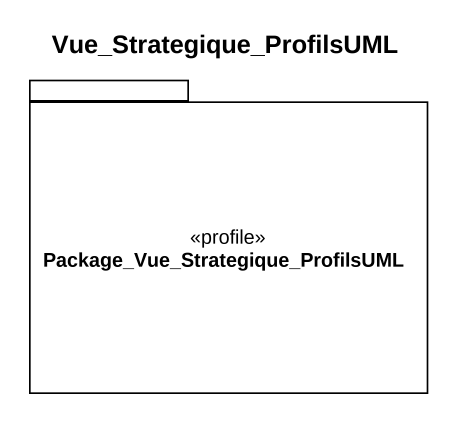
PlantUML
@startuml
title Vue_Strategique_ProfilsUML
package "Package_Vue_Strategique_ProfilsUML" as Package_Vue_Strategique <<profile>> {
}
@enduml
